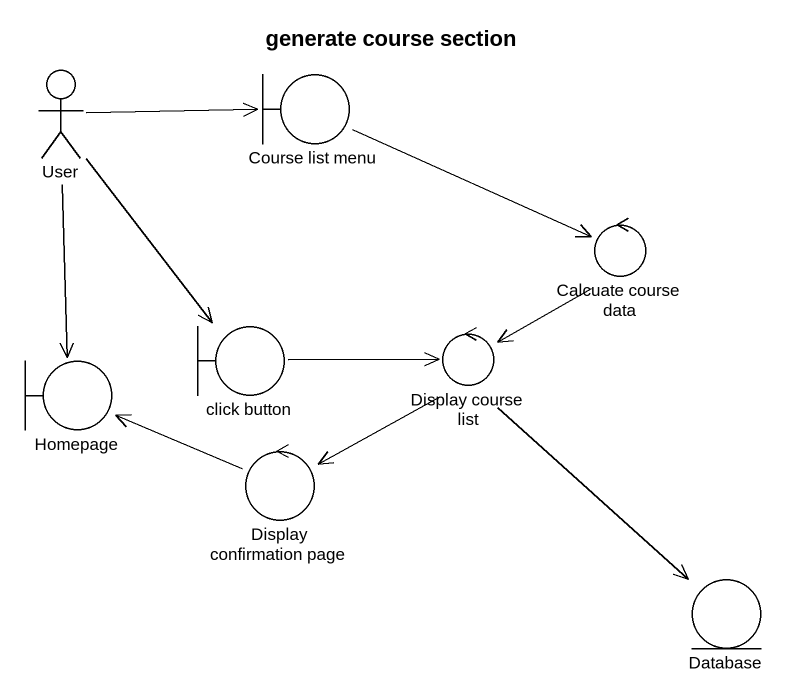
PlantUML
@startuml
title generate course section
actor User
boundary "Course list menu" as Course_list_menu
control "Calcuate course data" as Calcuate_course_data
boundary "click button" as click_button
control "Display course list" as Display_course_list
boundary Homepage
control "Display confirmation page" as Display_confirmation_page
entity "Database" as Database_
User -right-> Course_list_menu
User --> click_button
User --> Homepage
Course_list_menu -right-> Calcuate_course_data
Calcuate_course_data --> Display_course_list
click_button -right-> Display_course_list
Display_course_list --> Display_confirmation_page
Display_course_list --> Database_
Display_confirmation_page -left-> Homepage
@enduml
